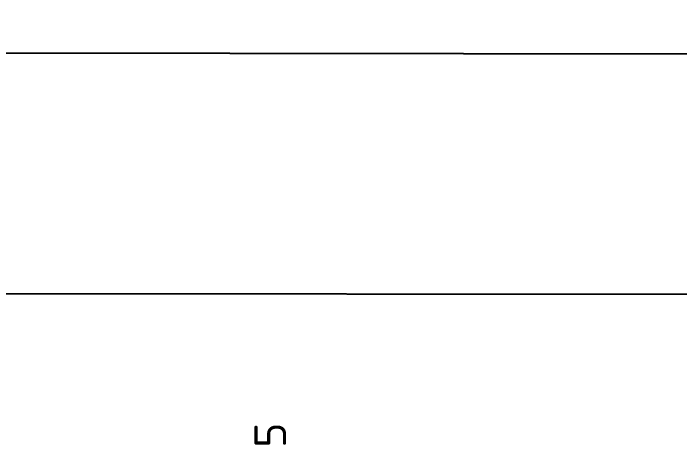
# Model space of a CAD drawing. Extents: x -12 to 108, y -5 to 75.
# Drawn here: x 17.77 to 39.13, y 61.23 to 75.05 of the extents above; entities that cross this region are included whole.
import ezdxf

# ---------------------------------------------------------------- set-up
doc = ezdxf.new("R2010")
doc.units = 0
doc.header["$MEASUREMENT"] = 0
doc.layers.get('Defpoints').update_dxf_attribs({"linetype": 'CONTINUOUS'})
for name, color, linetype in [('20', 31, 'CONTINUOUS'), ('21', 41, 'CONTINUOUS'), ('25', 253, 'CONTINUOUS')]:
    doc.layers.add(name, color=color, linetype=linetype)
doc.dimstyles.get("Standard").update_dxf_attribs({"dimtxt": 0.18, "dimasz": 0.18, "dimexe": 0.18, "dimexo": 0.0625, "dimgap": 0.09, "dimtad": 0, "dimtih": 1, "dimtoh": 1, "dimdec": 4, "dimzin": 0, "dimdsep": 46, "dimtxsty": 'Standard', "dimcen": 0.09, "dimadec": 0, "dimazin": 0, "dimtfac": 1, "dimtdec": 4, "dimtofl": 0, "dimtmove": 0, "dimatfit": 3, "dimfxl": 1, "dimtolj": 1, "dimtzin": 0, "dimarcsym": 0})

# ---------------------------------------------------------------- blocks, each defined once
blk = doc.blocks.new('*D368')
at = {"layer": '21', "color": 0, "linetype": 'Continuous', "lineweight": -2, "transparency": 16777216}
for p, q in [((0, 66.153), (0.01, 73.984)), ((2.009, 73.801), (45.048, 73.748)), ((101.266, 73.679), (58.228, 73.732)), ((103.256, 66.026), (103.266, 73.857))]:
    blk.add_line(p, q, dxfattribs=at)
at = {"layer": '21', "color": 0, "linetype": 'Continuous', "transparency": 16777216}
for points in [[(2.01, 74.135), (2.009, 73.468), (0.009, 73.804)], [(101.266, 74.013), (101.265, 73.346), (103.266, 73.677)]]:
    blk.add_solid(points, dxfattribs=at)
at = {"layer": 'Defpoints', "color": 0, "linetype": 'Continuous', "transparency": 16777216}
for p in [(0.009, 73.804), (0, 66.091), (103.256, 65.964)]:
    blk.add_point(p, dxfattribs=at)
at = {"layer": '21', "color": 0, "linetype": 'Continuous', "transparency": 16777216, "insert": (51.638, 73.74), "char_height": 2, "attachment_point": 5}
blk.add_mtext('\\A1;103.2565', dxfattribs=at)

msp = doc.modelspace()

# ---------------------------------------------------------------- linework, layer by layer
at = {"layer": '20'}
msp.add_line((103.2564, 65.964), (0, 66.091), dxfattribs=at)
at = {"layer": '25', "const_width": 0.1016}
for points in [[(25.5524, 61.2836), (25.5524, 61.7916)], [(26.2636, 61.7916), (26.162, 61.7916)], [(25.9588, 61.5884), (25.9588, 61.2836)], [(26.4668, 61.2836), (26.4668, 61.5884)], [(25.9588, 61.2836), (25.5524, 61.2836)]]:
    msp.add_lwpolyline(points, dxfattribs=at)
at = {"layer": '25'}
for points, const_width in [([(25.5778, 61.7916, 1), (25.527, 61.7916)], 0.0508), ([(26.162, 61.7916, 0.4142), (25.9588, 61.5884)], 0.1016), ([(26.162, 61.817, 1), (26.162, 61.7662)], 0.0508), ([(26.162, 61.7662, 1), (26.162, 61.817)], 0.0508), ([(26.4668, 61.5884, 0.4142), (26.2636, 61.7916)], 0.1016), ([(26.2636, 61.817, 1), (26.2636, 61.7662)], 0.0508), ([(26.2636, 61.7662, 1), (26.2636, 61.817)], 0.0508), ([(25.9842, 61.5884, 1), (25.9334, 61.5884)], 0.0508), ([(25.9334, 61.5884, 1), (25.9842, 61.5884)], 0.0508), ([(26.4922, 61.5884, 1), (26.4414, 61.5884)], 0.0508), ([(26.4414, 61.5884, 1), (26.4922, 61.5884)], 0.0508), ([(25.5524, 61.309, 1), (25.5524, 61.2582)], 0.0508), ([(25.527, 61.2836, 1), (25.5778, 61.2836)], 0.0508), ([(25.9334, 61.2836, 1), (25.9842, 61.2836)], 0.0508), ([(25.9588, 61.2582, 1), (25.9588, 61.309)], 0.0508), ([(26.4414, 61.2836, 1), (26.4922, 61.2836)], 0.0508)]:
    msp.add_lwpolyline(points, format="xyb", dxfattribs=dict(at, const_width=const_width))

# ---------------------------------------------------------------- dimensions: what is measured, and where the dimension line sits
at = {"layer": '21', "linetype": 'Continuous'}
dim = msp.add_aligned_dim(p1=(103.2564, 65.964), p2=(0, 66.091), distance=-7.71278, dimstyle='Standard', override={"dimtxt": 2, "dimasz": 2}, dxfattribs=at)
dim.commit()
dim.dimension.update_dxf_attribs({"geometry": '*D368', "text_midpoint": (51.63769, 73.74028)})

doc.saveas('drawing.dxf')
